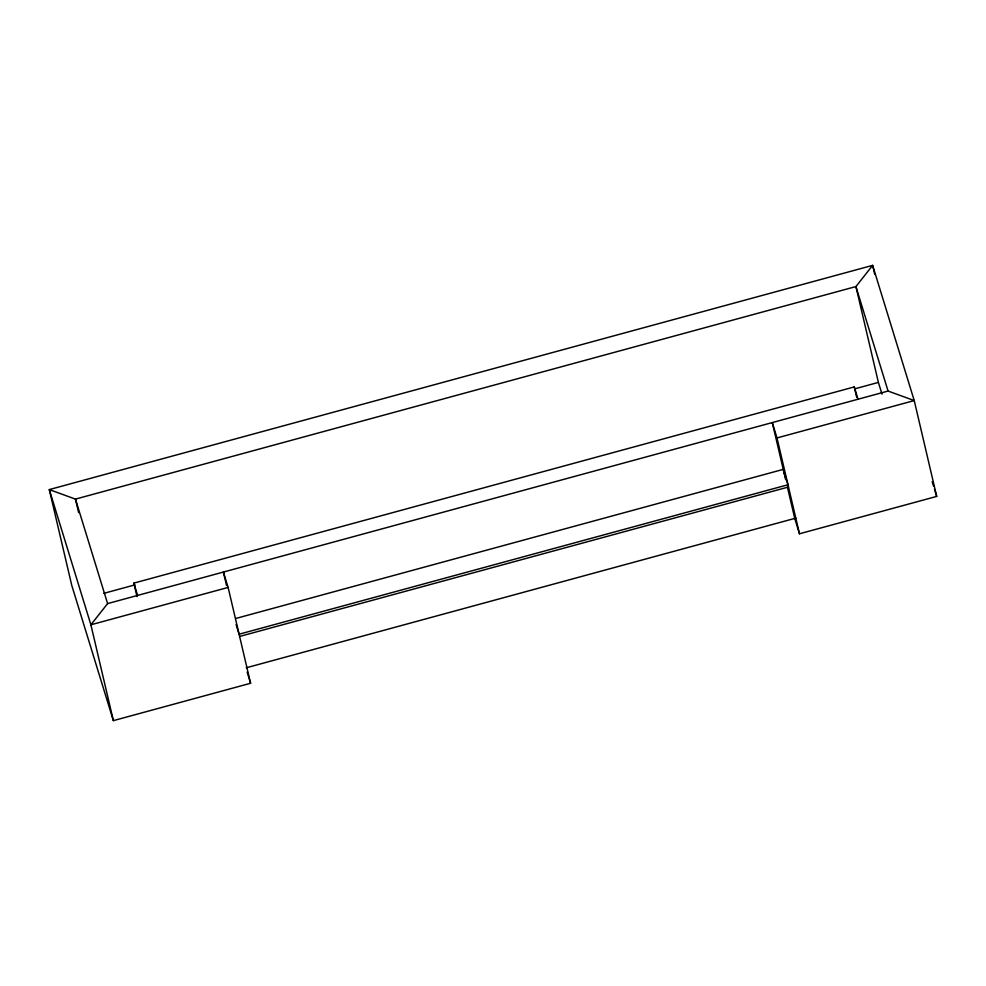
<?xml version="1.0" encoding="UTF-8"?>
<svg xmlns="http://www.w3.org/2000/svg" width="986" height="986" viewBox="0 0 986 986"><rect width="100%" height="100%" fill="white"/><g stroke="black" fill="none" stroke-linecap="round" stroke-linejoin="round"><path stroke-width="1.48" d="M787.383 486.973L794.753 518.414L799.473 533.783L936.7 496.414L914.232 400.575L888.066 391.048L107.61 603.592L90.897 624.791L113.365 720.63L250.592 683.261L228.123 587.422L223.391 572.065L226.546 585.536M137.005 596.604L133.849 583.12L854.258 386.931L858.042 399.231M103.875 593.338L135.033 584.846M854.652 388.878L878.39 382.408L855.922 286.569L872.635 265.37L914.232 400.575L777.005 437.944L799.473 533.783M228.123 587.422L90.897 624.791L49.3 489.586L872.635 265.37L874.742 274.354M235.851 618.456L783.254 469.373L787.974 484.742L239.093 634.22L236.085 624.446M239.61 636.463L788.504 486.985M246.254 667.793L795.85 518.118M932.177 481.71L933.532 486.123M934.445 489.068L936.7 496.414M888.066 391.048L855.922 286.569L75.466 499.113L49.3 489.586L71.768 585.425L113.365 720.63M878.39 382.408L882.014 394.178M777.005 437.944L772.284 422.587L785.62 479.479M783.784 471.628L786.36 479.997M247.153 672.082L250.592 683.261M133.849 583.12L137.621 595.421M107.61 603.592L75.466 499.113L78.633 512.597M854.258 386.931L856.723 397.42"/></g></svg>
